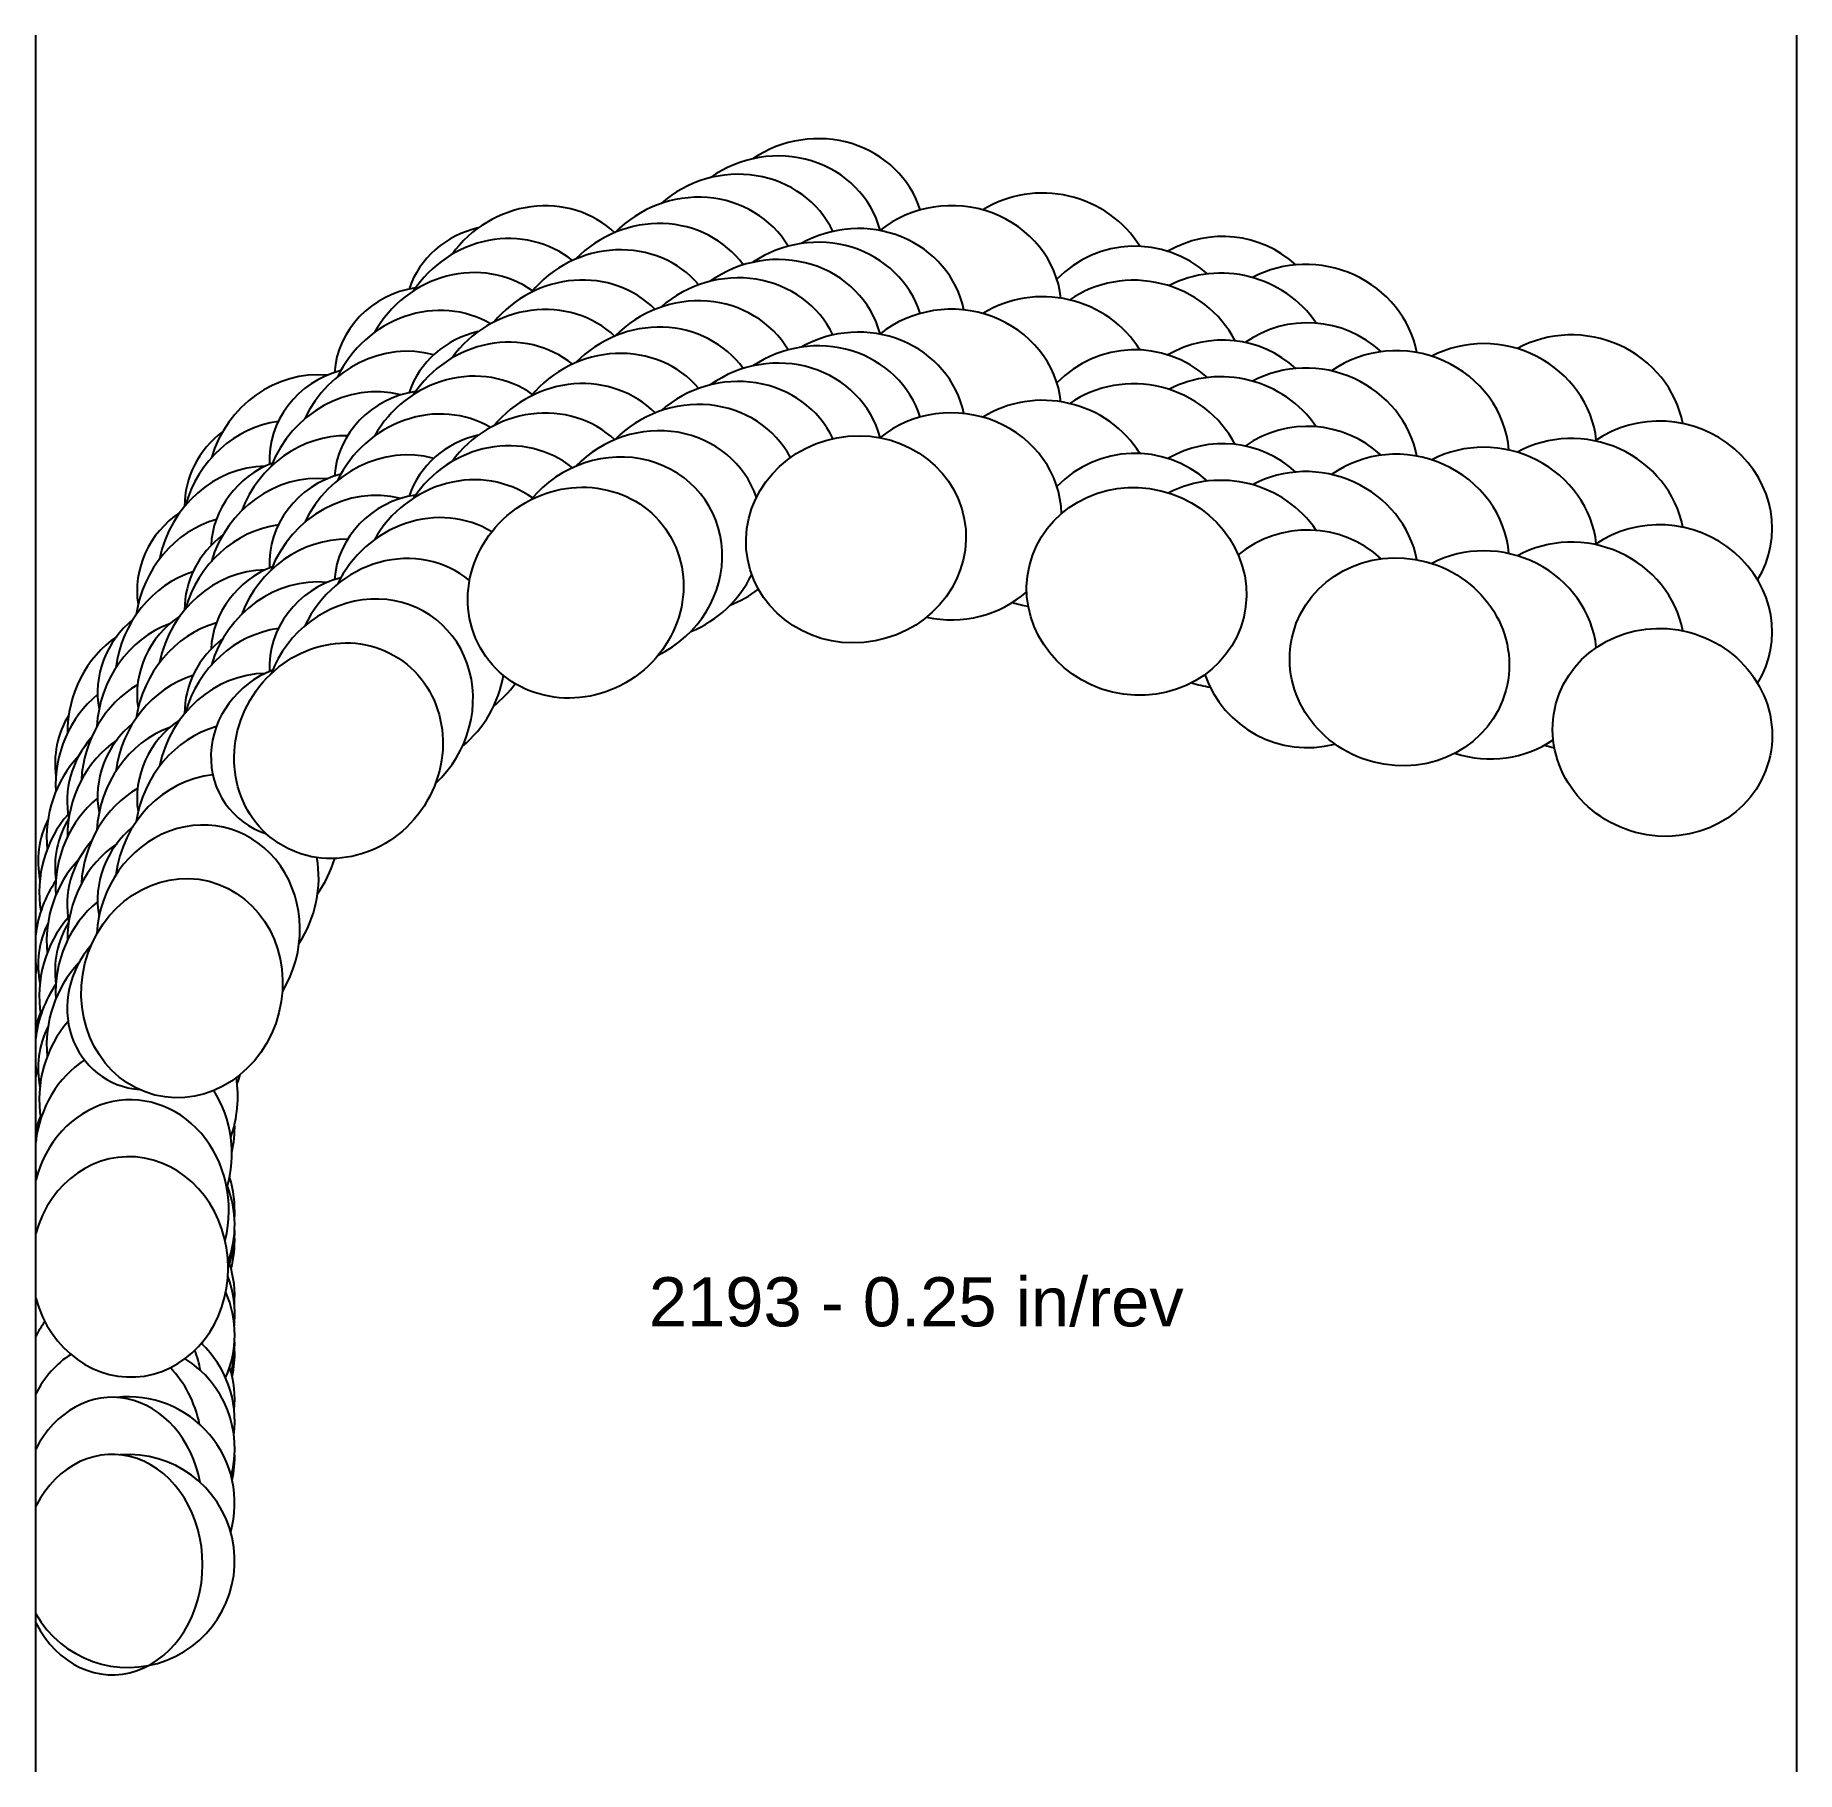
# Model space of a CAD drawing. Header units: inches. Extents: x -4.25 to 0, y -3.04 to 1.15.
import ezdxf
from ezdxf.enums import TextEntityAlignment as Align

# ---------------------------------------------------------------- set-up
doc = ezdxf.new("R2010")
doc.units = ezdxf.units.IN
doc.header["$MEASUREMENT"] = 0
for name, color, linetype, true_color in [('Blade_1', 30, 'Continuous', 0xff7f00), ('Blade_2', 7, 'Continuous', 0xcccc00), ('Blade_3', 7, 'Continuous', 0x00cc00), ('Blade_4', 7, 'Continuous', 0x00cccc), ('Blade_5', 7, 'Continuous', 0x0066cc), ('Blade_6', 190, 'Continuous', 0x7f00ff), ('Blade_7', 7, 'Continuous', 0xcc00cc)]:
    doc.layers.add(name, color=color, linetype=linetype, true_color=true_color)
doc.layers.add('Gage_Line', color=7, linetype='Continuous')
doc.styles.get("Standard").update_dxf_attribs({"font": 'arial.ttf'})

msp = doc.modelspace()

# ---------------------------------------------------------------- linework, layer by layer
at = {"layer": 'Blade_1'}
for centre, major_axis, ratio, start_param, end_param in [((-2.2705, 0.4376), (0.2614, 0.049), 0.937766, 6.301649, 8.203009), ((-2.947, 0.3089), (0.2171, 0.1537), 0.934072, 6.44116, 8.130861), ((-1.5934, 0.3119), (0.2587, -0.062), 0.939654, 0.680177, 2.445689), ((-1.1808, 0.1976), (0.2625, 0), 1, 7.109334, 8.465021), ((-2.2705, 0.1876), (0.2614, 0.049), 0.937766, 6.301649, 8.203009), ((-0.9588, 0.1419), (0.2569, -0.0688), 0.939693, 6.605941, 8.767094), ((-2.947, 0.0589), (0.2171, 0.1537), 0.934072, 6.44116, 8.130861), ((-1.5934, 0.0619), (0.2587, -0.062), 0.939654, 0.680177, 2.445689), ((-1.1808, -0.0524), (0.2625, 0), 1, 7.109334, 8.465021), ((-0.3242, -0.0282), (0.2569, -0.0688), 0.939693, 6.008418, 8.759508), ((-3.5193, -0.0725), (0.1445, 0.2233), 0.923849, 6.806669, 8.082971), ((-0.9588, -0.1081), (0.2569, -0.0688), 0.939693, 6.605941, 8.767094), ((-1.1808, -0.3024), (0.2625, 0), 1, 7.109334, 8.544098), ((-0.3242, -0.2782), (0.2569, -0.0688), 0.939693, 6.008418, 8.759508), ((-3.5193, -0.3225), (0.1445, 0.2233), 0.923849, 6.806669, 8.082971), ((-3.8972, -0.6454), (0.0653, 0.2579), 0.907748, 7.011699, 8.071581), ((-1.1808, -0.3024), (0.2625, 0), 1, 3.477546, 4.966887), ((-3.8972, -0.8954), (0.0653, 0.2579), 0.907748, 7.011699, 8.071581), ((-4.0229, -1.318), (-0.012, 0.2657), 0.892621, 7.372658, 7.506265), ((-4.0229, -1.568), (-0.012, 0.2657), 0.892621, 7.372658, 7.506265), ((-4.0229, -1.818), (-0.012, 0.2657), 0.892621, 1.817452, 7.506265), ((-4.0269, -2.0276), (0, 0.257), 1, 4.495189, 4.753085), ((-4.0652, -2.5363), (0, 0.266), 0.819152, 2.129278, 7.2955), ((-4.0269, -2.5276), (0, 0.257), 1, 2.090071, 6.357719), ((-4.0269, -2.2776), (0, 0.257), 1, 4.495189, 4.753085)]:
    msp.add_ellipse(centre, major_axis=major_axis, ratio=ratio, start_param=start_param, end_param=end_param, dxfattribs=at)
for centre, major_axis, ratio in [((-2.2705, -0.0624), (0.2614, 0.049), 0.937766), ((-2.947, -0.1911), (0.2171, 0.1537), 0.934072), ((-1.5934, -0.1881), (0.2587, -0.062), 0.939654), ((-0.9588, -0.3581), (0.2569, -0.0688), 0.939693), ((-0.3242, -0.5282), (0.2569, -0.0688), 0.939693), ((-3.5193, -0.5725), (0.1445, 0.2233), 0.923849), ((-3.8972, -1.1454), (0.0653, 0.2579), 0.907748)]:
    msp.add_ellipse(centre, major_axis=major_axis, ratio=ratio, dxfattribs=at)
at = {"layer": 'Blade_2'}
for centre, major_axis, ratio, start_param, end_param in [((-2.8543, 0.3827), (0.2258, 0.1405), 0.934664, 6.426702, 8.201228), ((-2.8543, 0.1327), (0.2258, 0.1405), 0.934664, 6.426702, 8.201228), ((-3.4476, 0.0344), (0.1564, 0.2152), 0.924427, 6.63502, 8.136198), ((-2.8543, -0.1173), (0.2258, 0.1405), 0.934664, 4.604272, 8.201228), ((-3.6136, -0.0736), (0.1737, 0.1333), 0.93358, 1.259425, 2.472133), ((-3.4476, -0.2156), (0.1564, 0.2152), 0.924427, 6.63502, 8.136198), ((-3.6136, -0.3236), (0.1737, 0.1333), 0.93358, 1.259425, 2.472133), ((-3.4476, -0.4656), (0.1564, 0.2152), 0.924427, 4.503016, 8.136198), ((-3.8577, -0.5161), (0.0738, 0.2556), 0.914681, 6.873727, 8.104831), ((-3.6136, -0.5736), (0.1737, 0.1333), 0.93358, 1.259425, 3.709897), ((-3.9669, -0.6775), (0.1256, 0.1794), 0.920505, 1.45358, 2.418675), ((-3.8577, -0.7661), (0.0738, 0.2556), 0.914681, 6.873727, 8.104831), ((-3.8577, -1.0161), (0.0738, 0.2556), 0.914681, 4.421421, 8.104831), ((-3.9669, -0.9275), (0.1256, 0.1794), 0.920505, 1.45358, 2.418675), ((-3.9669, -1.1775), (0.1256, 0.1794), 0.920505, 1.45358, 3.633806), ((-4.0214, -1.1809), (-0.0004, 0.266), 0.892621, 7.499762, 7.578447), ((-4.0214, -1.4309), (-0.0004, 0.266), 0.892621, 7.499762, 7.578447), ((-4.0214, -1.6809), (-0.0004, 0.266), 0.892621, 4.433527, 7.578447), ((-4.0269, -1.8884), (0, 0.257), 1, 4.63126, 5.022093), ((-4.0269, -2.1384), (0, 0.257), 1, 4.613005, 5.022093), ((-4.0652, -2.3987), (0, 0.266), 0.819152, 4.941213, 7.2955), ((-4.0269, -2.3884), (0, 0.257), 1, 4.438077, 6.394565)]:
    msp.add_ellipse(centre, major_axis=major_axis, ratio=ratio, start_param=start_param, end_param=end_param, dxfattribs=at)
at = {"layer": 'Blade_3'}
for centre, major_axis, ratio, start_param, end_param in [((-2.0403, 0.4931), (0.266, 0.0015), 0.938657, 6.383322, 8.555193), ((-2.7598, 0.4469), (0.2339, 0.1267), 0.93524, 6.408303, 8.176447), ((-1.5971, 0.3824), (0.2625, 0), 1, 7.124777, 8.654605), ((-1.3819, 0.3289), (0.2569, -0.0688), 0.939693, 0.823804, 2.346166), ((-2.0403, 0.2431), (0.266, 0.0015), 0.938657, 6.383322, 8.555193), ((-2.7598, 0.1969), (0.2339, 0.1267), 0.93524, 6.408303, 8.176447), ((-3.3722, 0.133), (0.168, 0.2063), 0.925009, 6.673911, 8.11959), ((-1.5971, 0.1324), (0.2625, 0), 1, 7.124777, 8.654605), ((-0.7473, 0.1588), (0.2569, -0.0688), 0.939693, 6.632856, 8.629137), ((-1.3819, 0.0789), (0.2569, -0.0688), 0.939693, 0.823804, 2.346166), ((-2.0403, -0.0069), (0.266, 0.0015), 0.938657, 6.304801, 8.555193), ((-2.7598, -0.0531), (0.2339, 0.1267), 0.93524, 6.130858, 8.176447), ((-1.5971, -0.1176), (0.2625, 0), 1, 7.124777, 8.654605), ((-0.7473, -0.0912), (0.2569, -0.0688), 0.939693, 6.632856, 8.629137), ((-3.3722, -0.117), (0.168, 0.2063), 0.925009, 6.673911, 8.11959), ((-1.3819, -0.1711), (0.2569, -0.0688), 0.939693, 0.823804, 2.346166), ((-0.7473, -0.3412), (0.2569, -0.0688), 0.939693, 6.632856, 8.629137), ((-3.3722, -0.367), (0.168, 0.2063), 0.925009, 6.277019, 8.11959), ((-3.8131, -0.3935), (0.0864, 0.2516), 0.915075, 6.877969, 8.077905), ((-2.7598, -0.0531), (0.2339, 0.1267), 0.93524, 4.59631, 5.377197), ((-2.0403, -0.0069), (0.266, 0.0015), 0.938657, 4.480613, 5.460033), ((-3.8131, -0.6435), (0.0864, 0.2516), 0.915075, 6.877969, 8.077905), ((-3.3722, -0.367), (0.168, 0.2063), 0.925009, 4.504257, 5.26721), ((-1.3819, -0.1711), (0.2569, -0.0688), 0.939693, 4.658759, 4.830115), ((-0.7473, -0.3412), (0.2569, -0.0688), 0.939693, 4.660625, 5.605275), ((-3.8131, -0.8935), (0.0864, 0.2516), 0.915075, 6.681089, 8.077905), ((-3.8131, -0.8935), (0.0864, 0.2516), 0.915075, 4.440454, 5.259104), ((-4.0144, -1.0481), (0.0115, 0.2658), 0.892703, 0.953727, 1.491737), ((-4.0144, -1.0481), (0.0115, 0.2658), 0.892703, 1.746722, 1.80735), ((-4.0144, -1.2981), (0.0115, 0.2658), 0.892703, 0.953727, 1.491737), ((-4.0144, -1.5481), (0.0115, 0.2658), 0.892703, 0.569157, 1.491737), ((-4.0144, -1.2981), (0.0115, 0.2658), 0.892703, 1.746722, 1.80735), ((-4.0144, -1.5481), (0.0115, 0.2658), 0.892703, 4.444563, 5.376968), ((-4.0144, -1.5481), (0.0115, 0.2658), 0.892703, 1.746722, 1.80735), ((-4.0269, -1.7567), (0, 0.257), 1, 4.453321, 4.761004), ((-4.0269, -2.0067), (0, 0.257), 1, 4.453321, 4.761004), ((-4.0652, -2.2654), (0, 0.266), 0.819152, 6.761017, 7.2955), ((-4.0269, -2.2567), (0, 0.257), 1, 4.453321, 5.71886), ((-4.0652, -2.2654), (0, 0.266), 0.819152, 4.969313, 5.585314)]:
    msp.add_ellipse(centre, major_axis=major_axis, ratio=ratio, start_param=start_param, end_param=end_param, dxfattribs=at)
at = {"layer": 'Blade_4'}
for centre, major_axis, ratio, start_param, end_param in [((-2.6637, 0.5111), (0.2412, 0.1122), 0.935795, 6.381069, 8.242692), ((-2.6637, 0.2611), (0.2412, 0.1122), 0.935795, 6.381069, 8.242692), ((-3.2931, 0.2327), (0.1791, 0.1967), 0.925594, 6.477302, 8.16731), ((-3.4712, 0.1431), (0.1847, 0.1177), 0.93358, 1.233739, 2.659171), ((-2.6637, 0.0111), (0.2412, 0.1122), 0.935795, 6.335953, 8.242692), ((-3.2931, -0.0173), (0.1791, 0.1967), 0.925594, 6.477302, 8.16731), ((-3.4712, -0.1069), (0.1847, 0.1177), 0.93358, 1.233739, 2.659171), ((-3.2931, -0.2673), (0.1791, 0.1967), 0.925594, 6.46286, 8.16731), ((-3.7636, -0.2679), (0.0989, 0.2469), 0.915489, 6.901839, 8.112647), ((-3.4712, -0.3569), (0.1847, 0.1177), 0.93358, 1.233739, 2.659171), ((-2.6637, 0.0111), (0.2412, 0.1122), 0.935795, 4.649748, 4.944222), ((-3.8911, -0.4171), (0.1408, 0.1678), 0.927184, 1.370328, 2.493929), ((-3.7636, -0.5179), (0.0989, 0.2469), 0.915489, 6.901839, 8.112647), ((-3.2931, -0.2673), (0.1791, 0.1967), 0.925594, 4.538239, 4.82142), ((-3.8911, -0.6671), (0.1408, 0.1678), 0.927184, 1.370328, 2.493929), ((-3.7636, -0.7679), (0.0989, 0.2469), 0.915489, 6.901839, 8.112647), ((-4.0019, -0.9103), (0.0198, 0.2653), 0.899942, 7.155372, 8.110731), ((-3.8911, -0.9171), (0.1408, 0.1678), 0.927184, 1.370328, 2.493929), ((-3.7636, -0.7679), (0.0989, 0.2469), 0.915489, 4.45689, 4.815605), ((-4.0019, -1.1603), (0.0198, 0.2653), 0.899942, 7.155372, 8.110731), ((-4.0019, -1.4103), (0.0198, 0.2653), 0.899942, 7.155372, 8.110731), ((-4.0019, -1.4103), (0.0198, 0.2653), 0.899942, 4.413537, 4.965595), ((-4.0269, -1.6894), (0, 0.257), 1, 4.660357, 4.730571), ((-4.0652, -2.1265), (0, 0.266), 0.819152, 7.12714, 7.2955), ((-4.0269, -1.9394), (0, 0.257), 1, 4.629912, 4.730571), ((-4.0652, -2.1265), (0, 0.266), 0.819152, 4.9352, 5.127215), ((-4.0269, -2.1894), (0, 0.257), 1, 4.581032, 5.525577)]:
    msp.add_ellipse(centre, major_axis=major_axis, ratio=ratio, start_param=start_param, end_param=end_param, dxfattribs=at)
at = {"layer": 'Blade_5'}
for centre, major_axis, ratio, start_param, end_param in [((-2.5664, 0.5672), (0.2476, 0.0972), 0.936328, 6.35536, 8.225369), ((-1.8145, 0.5227), (0.2618, -0.047), 0.939303, 0.697547, 2.337596), ((-1.3856, 0.4058), (0.2625, 0), 1, 7.116198, 8.381619), ((-1.177, 0.35), (0.2569, -0.0688), 0.939693, 6.714524, 8.640527), ((-3.2109, 0.3251), (0.1899, 0.1863), 0.926198, 6.445351, 8.159765), ((-2.5664, 0.3172), (0.2476, 0.0972), 0.936328, 6.35536, 8.225369), ((-1.8145, 0.2727), (0.2618, -0.047), 0.939303, 0.697547, 2.337596), ((-1.3856, 0.1558), (0.2625, 0), 1, 7.116198, 8.381619), ((-0.5357, 0.1799), (0.2569, -0.0688), 0.939693, 6.709019, 8.650901), ((-3.2109, 0.0751), (0.1899, 0.1863), 0.926198, 6.445351, 8.159765), ((-1.177, 0.1), (0.2569, -0.0688), 0.939693, 6.714524, 8.640527), ((-2.5664, 0.0672), (0.2476, 0.0972), 0.936328, 6.35536, 8.225369), ((-1.8145, 0.0227), (0.2618, -0.047), 0.939303, 0.697547, 2.337596), ((-1.3856, -0.0942), (0.2625, 0), 1, 7.116198, 8.381619), ((-0.5357, -0.0701), (0.2569, -0.0688), 0.939693, 6.709019, 8.650901), ((-3.7093, -0.148), (0.1114, 0.2415), 0.91597, 6.696817, 8.107883), ((-3.2109, -0.1749), (0.1899, 0.1863), 0.926198, 6.445351, 8.159765), ((-1.177, -0.15), (0.2569, -0.0688), 0.939693, 6.714524, 8.640527), ((-0.5357, -0.3201), (0.2569, -0.0688), 0.939693, 6.709019, 8.650901), ((-3.7093, -0.398), (0.1114, 0.2415), 0.91597, 6.696817, 8.107883), ((-1.8145, 0.0227), (0.2618, -0.047), 0.939303, 4.579013, 4.727737), ((-3.7093, -0.648), (0.1114, 0.2415), 0.91597, 6.696817, 8.107883), ((-3.9839, -0.7761), (0.032, 0.2641), 0.900106, 7.162097, 8.091826), ((-0.5357, -0.3201), (0.2569, -0.0688), 0.939693, 4.679713, 4.772224), ((-3.9839, -1.0261), (0.032, 0.2641), 0.900106, 7.162097, 8.091826), ((-3.9839, -1.2761), (0.032, 0.2641), 0.900106, 7.162097, 8.091826), ((-3.9839, -1.2761), (0.032, 0.2641), 0.900106, 4.436312, 4.524669), ((-4.0269, -1.4817), (0, 0.257), 1, 4.477681, 4.746565), ((-4.0269, -1.7317), (0, 0.257), 1, 4.362887, 4.74277), ((-4.0269, -1.9817), (0, 0.257), 1, 4.296507, 5.122816), ((-4.0652, -1.9904), (0, 0.266), 0.819152, 4.656796, 4.678975)]:
    msp.add_ellipse(centre, major_axis=major_axis, ratio=ratio, start_param=start_param, end_param=end_param, dxfattribs=at)
at = {"layer": 'Blade_6'}
for centre, major_axis, ratio, start_param, end_param in [((-2.4682, 0.612), (0.2532, 0.0815), 0.936847, 6.241823, 8.182092), ((-3.1255, 0.4071), (0.1976, 0.178), 0.932867, 6.431845, 8.125749), ((-2.4682, 0.362), (0.2532, 0.0815), 0.936847, 6.241823, 8.182092), ((-3.3134, 0.339), (0.1943, 0.1011), 0.93358, 1.211787, 2.626641), ((-3.1255, 0.1571), (0.1976, 0.178), 0.932867, 6.431845, 8.125749), ((-2.4682, 0.112), (0.2532, 0.0815), 0.936847, 6.241823, 8.182092), ((-3.3134, 0.089), (0.1943, 0.1011), 0.93358, 1.211787, 2.626641), ((-3.6503, -0.0369), (0.1237, 0.2355), 0.916442, 6.861061, 8.083417), ((-3.1255, -0.0929), (0.1976, 0.178), 0.932867, 6.431845, 8.125749), ((-3.3134, -0.161), (0.1943, 0.1011), 0.93358, 1.211787, 2.626641), ((-3.7944, -0.1706), (0.1549, 0.1549), 0.927184, 1.36003, 2.552642), ((-3.6503, -0.2869), (0.1237, 0.2355), 0.916442, 6.861061, 8.083417), ((-3.7944, -0.4206), (0.1549, 0.1549), 0.927184, 1.36003, 2.552642), ((-3.6503, -0.5369), (0.1237, 0.2355), 0.916442, 6.861061, 8.083417), ((-3.9603, -0.6485), (0.0403, 0.2629), 0.907155, 7.070523, 8.078037), ((-3.7944, -0.6706), (0.1549, 0.1549), 0.927184, 1.36003, 2.552642), ((-3.9603, -0.8985), (0.0403, 0.2629), 0.907155, 7.070523, 8.078037), ((-4.04, -0.8243), (0.1011, 0.1943), 0.913545, 1.598904, 2.295983), ((-3.9603, -1.1485), (0.0403, 0.2629), 0.907155, 7.070523, 8.078037), ((-4.04, -1.0743), (0.1011, 0.1943), 0.913545, 1.598904, 2.295983), ((-4.04, -1.3243), (0.1011, 0.1943), 0.913545, 1.598904, 2.295983), ((-4.0269, -1.68), (0, 0.257), 1, 4.642142, 5.023167), ((-4.0269, -1.93), (0, 0.257), 1, 4.611654, 5.069071)]:
    msp.add_ellipse(centre, major_axis=major_axis, ratio=ratio, start_param=start_param, end_param=end_param, dxfattribs=at)
at = {"layer": 'Blade_7'}
for centre, major_axis, ratio, start_param, end_param in [((-2.3695, 0.654), (0.2578, 0.0655), 0.937323, 6.337759, 8.22089), ((-3.0375, 0.4869), (0.2077, 0.1662), 0.933484, 6.416634, 8.143359), ((-3.1424, 0.4865), (0.2023, 0.0838), 0.939693, 1.383149, 2.458121), ((-2.3695, 0.404), (0.2578, 0.0655), 0.937323, 6.337759, 8.22089), ((-3.0375, 0.2369), (0.2077, 0.1662), 0.933484, 6.416634, 8.143359), ((-3.1424, 0.2365), (0.2023, 0.0838), 0.939693, 1.383149, 2.458121), ((-2.3695, 0.154), (0.2578, 0.0655), 0.937323, 6.337759, 8.22089), ((-3.5869, 0.0736), (0.1323, 0.2307), 0.923302, 6.678262, 8.107611), ((-3.0375, -0.0131), (0.2077, 0.1662), 0.933484, 6.416634, 8.143359), ((-3.6783, 0.034), (0.1678, 0.1408), 0.927184, 1.513909, 2.486134), ((-3.1424, -0.0135), (0.2023, 0.0838), 0.939693, 1.383149, 2.458121), ((-3.5869, -0.1764), (0.1323, 0.2307), 0.923302, 6.678262, 8.107611), ((-3.6783, -0.216), (0.1678, 0.1408), 0.927184, 1.513909, 2.486134), ((-3.5869, -0.4264), (0.1323, 0.2307), 0.923302, 6.678262, 8.107611), ((-3.9314, -0.5197), (0.0528, 0.2607), 0.907426, 7.036531, 8.076527), ((-3.6783, -0.466), (0.1678, 0.1408), 0.927184, 1.513909, 2.486134), ((-3.9968, -0.5882), (0.1177, 0.1847), 0.920505, 1.602488, 2.320486), ((-3.9314, -0.7697), (0.0528, 0.2607), 0.907426, 7.036531, 8.076527), ((-3.9968, -0.8382), (0.1177, 0.1847), 0.920505, 1.600986, 2.326261), ((-3.9314, -1.0197), (0.0528, 0.2607), 0.907426, 7.036531, 8.076527), ((-3.9968, -1.0882), (0.1177, 0.1847), 0.920505, 1.600986, 2.326261), ((-4.0269, -1.7161), (0, 0.257), 1, 4.358308, 5.081995)]:
    msp.add_ellipse(centre, major_axis=major_axis, ratio=ratio, start_param=start_param, end_param=end_param, dxfattribs=at)
at = {"layer": 'Gage_Line'}
for p, q in [((-4.25, -3.0363), (-4.25, 1.154)), ((0, -3.0363), (0, 1.154))]:
    msp.add_line(p, q, dxfattribs=at)

# ---------------------------------------------------------------- texts
msp.add_text('2193 - 0.25 in/rev', height=0.11875).set_placement((-2.125, -1.9022), align=Align.MIDDLE_CENTER)

doc.saveas('drawing.dxf')
